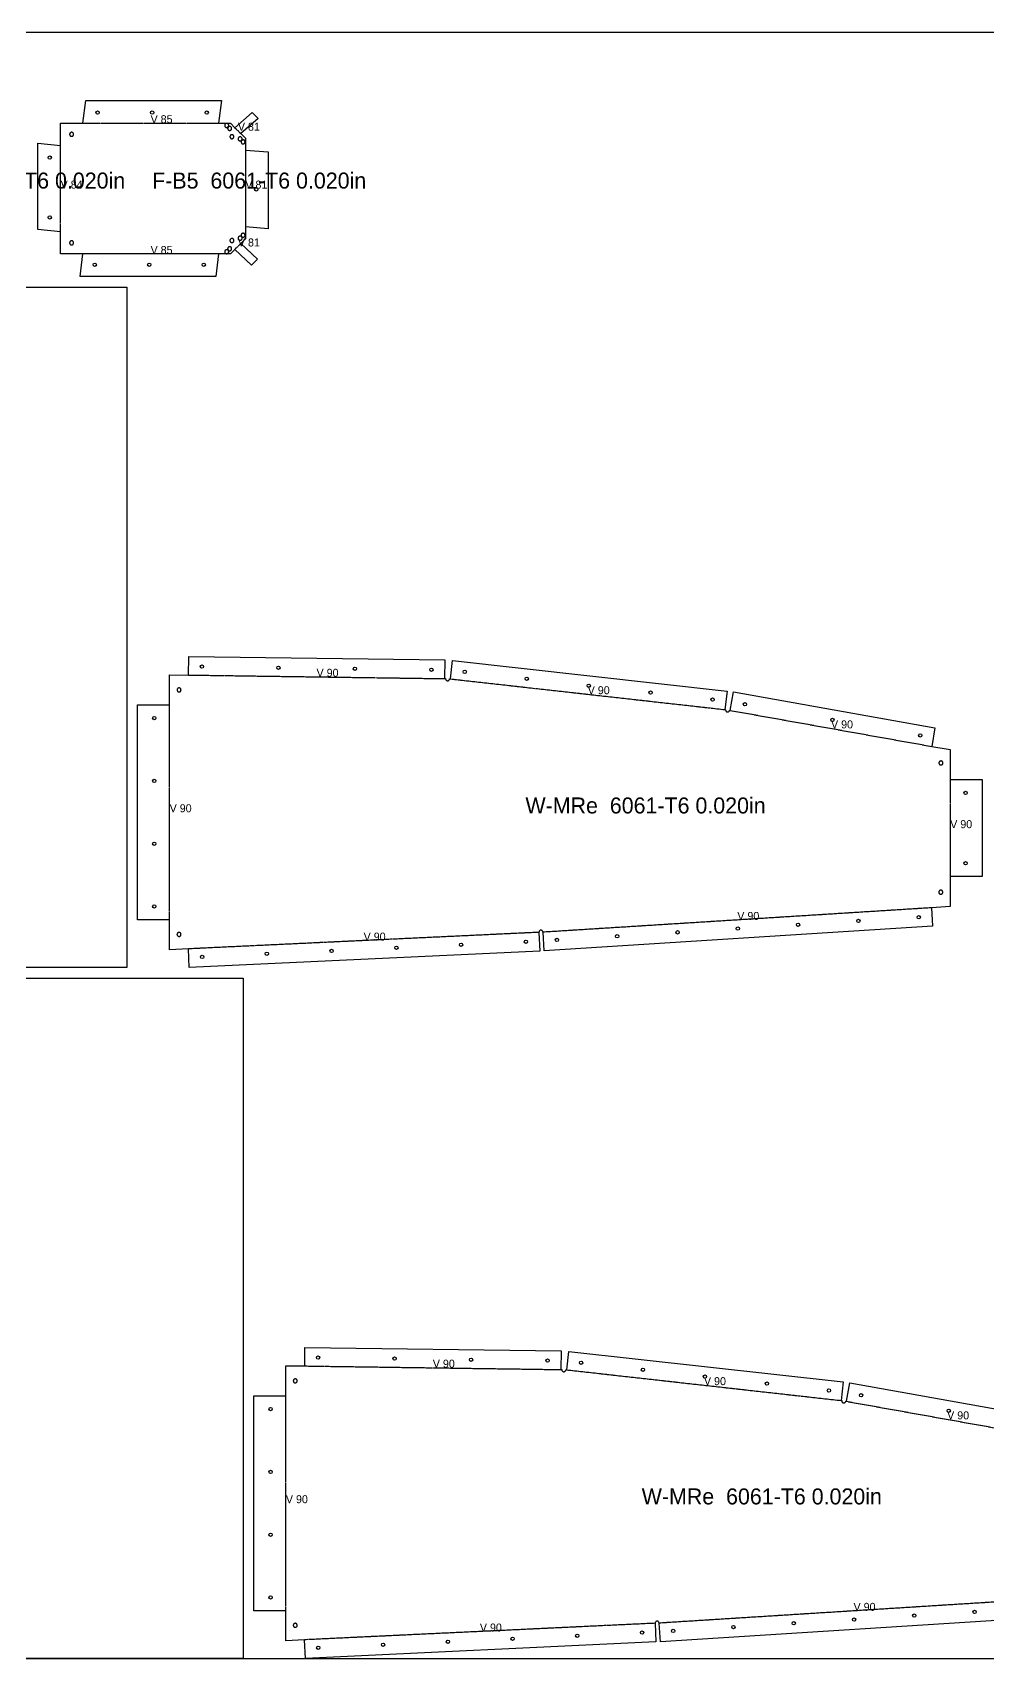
# Model space of a CAD drawing. Header units: millimetres. Extents: x 0 to 2534, y 0 to 1219.
# Drawn here: x 1227 to 1943, y 0 to 1219 of the extents above; entities that cross this region are included whole.
import ezdxf

# ---------------------------------------------------------------- set-up
doc = ezdxf.new("R2010")
doc.units = ezdxf.units.MM
doc.linetypes.add('DASHED', pattern=[1.524, 1.27, -0.254])
for name, color, linetype in [('CUT', 7, 'CONTINUOUS'), ('ETCH', 8, 'CONTINUOUS'), ('HOLE', 6, 'CONTINUOUS'), ('VALLEY', 1, 'DASHED')]:
    doc.layers.add(name, color=color, linetype=linetype)

msp = doc.modelspace()

# ---------------------------------------------------------------- linework, layer by layer
at = {"layer": 'CUT'}
for points in [[(1383.3, 1143.2), (1386.7, 1139.8), (1386.7, 1130.8), (1403.8, 1129.6), (1403.8, 1071.9), (1386.7, 1073.2), (1386.7, 1064.2), (1383.3, 1060.8), (1395.8, 1049), (1391.3, 1044.5), (1378.8, 1056.4), (1375.5, 1053), (1366.5, 1053), (1364.5, 1036), (1262.7, 1036), (1264.7, 1053), (1248.1, 1053), (1248.1, 1069.6), (1231, 1071.3), (1231, 1136.1), (1248.1, 1134.4), (1248.1, 1151), (1264.7, 1151), (1267, 1168), (1368.9, 1168), (1366.5, 1151), (1375.5, 1151), (1378.8, 1147.6), (1391.7, 1159.1), (1396.2, 1154.6), (1383.3, 1143.2)], [(1373, 1147.8), (1373.1, 1147.9), (1373.3, 1147.9), (1373.4, 1148), (1373.5, 1148.1), (1373.6, 1148.2), (1373.8, 1148.3), (1373.9, 1148.4), (1373.9, 1148.5), (1374, 1148.6), (1374.1, 1148.7), (1374.1, 1148.9), (1374.2, 1149), (1374.2, 1149.2), (1374.2, 1149.3), (1374.2, 1149.5), (1374.2, 1149.6), (1374.1, 1149.8), (1374.1, 1149.9), (1374, 1150), (1373.9, 1150.2), (1373.9, 1150.3), (1373.8, 1150.4), (1373.6, 1150.5), (1373.5, 1150.6), (1373.4, 1150.6), (1373.3, 1150.7), (1373.1, 1150.8), (1373, 1150.8), (1372.8, 1150.8), (1372.7, 1150.8), (1372.5, 1150.8), (1372.4, 1150.8), (1372.3, 1150.8), (1372.1, 1150.7), (1372, 1150.6), (1371.9, 1150.6), (1371.7, 1150.5), (1371.6, 1150.4), (1371.5, 1150.3), (1371.4, 1150.2), (1371.4, 1150), (1371.3, 1149.9), (1371.3, 1149.8), (1371.2, 1149.6), (1371.2, 1149.5), (1371.2, 1149.3), (1371.2, 1149.2), (1371.2, 1149), (1371.3, 1148.9), (1371.3, 1148.7), (1371.4, 1148.6), (1371.4, 1148.5), (1371.5, 1148.4), (1371.6, 1148.3), (1371.7, 1148.2), (1371.9, 1148.1), (1372, 1148), (1372.1, 1147.9), (1372.3, 1147.9), (1372.4, 1147.8), (1372.5, 1147.8), (1372.7, 1147.8), (1372.8, 1147.8), (1373, 1147.8)], [(1375.1, 1145.6), (1375.2, 1145.6), (1375.4, 1145.6), (1375.5, 1145.7), (1375.6, 1145.8), (1375.8, 1145.8), (1375.9, 1145.9), (1376, 1146), (1376.1, 1146.1), (1376.2, 1146.2), (1376.3, 1146.4), (1376.3, 1146.5), (1376.4, 1146.6), (1376.4, 1146.8), (1376.4, 1146.9), (1376.4, 1147.1), (1376.4, 1147.2), (1376.4, 1147.4), (1376.4, 1147.5), (1376.3, 1147.7), (1376.3, 1147.8), (1376.2, 1147.9), (1376.1, 1148), (1376, 1148.1), (1375.9, 1148.2), (1375.8, 1148.3), (1375.6, 1148.4), (1375.5, 1148.5), (1375.4, 1148.5), (1375.2, 1148.5), (1375.1, 1148.6), (1374.9, 1148.6), (1374.8, 1148.6), (1374.6, 1148.5), (1374.5, 1148.5), (1374.4, 1148.5), (1374.2, 1148.4), (1374.1, 1148.3), (1374, 1148.2), (1373.9, 1148.1), (1373.8, 1148), (1373.7, 1147.9), (1373.6, 1147.8), (1373.5, 1147.7), (1373.5, 1147.5), (1373.5, 1147.4), (1373.4, 1147.2), (1373.4, 1147.1), (1373.4, 1146.9), (1373.5, 1146.8), (1373.5, 1146.6), (1373.5, 1146.5), (1373.6, 1146.4), (1373.7, 1146.2), (1373.8, 1146.1), (1373.9, 1146), (1374, 1145.9), (1374.1, 1145.8), (1374.2, 1145.8), (1374.4, 1145.7), (1374.5, 1145.6), (1374.6, 1145.6), (1374.8, 1145.6), (1374.9, 1145.6), (1375.1, 1145.6)], [(1257.7, 1142), (1257.8, 1142.1), (1257.8, 1142.3), (1257.9, 1142.4), (1257.9, 1142.5), (1257.9, 1142.7), (1257.9, 1142.8), (1257.9, 1143), (1257.8, 1143.1), (1257.8, 1143.3), (1257.7, 1143.4), (1257.6, 1143.5), (1257.6, 1143.6), (1257.5, 1143.8), (1257.3, 1143.9), (1257.2, 1143.9), (1257.1, 1144), (1257, 1144.1), (1256.8, 1144.1), (1256.7, 1144.2), (1256.5, 1144.2), (1256.4, 1144.2), (1256.2, 1144.2), (1256.1, 1144.2), (1256, 1144.1), (1255.8, 1144.1), (1255.7, 1144), (1255.6, 1143.9), (1255.4, 1143.9), (1255.3, 1143.8), (1255.2, 1143.6), (1255.1, 1143.5), (1255.1, 1143.4), (1255, 1143.3), (1255, 1143.1), (1254.9, 1143), (1254.9, 1142.8), (1254.9, 1142.7), (1254.9, 1142.5), (1254.9, 1142.4), (1255, 1142.3), (1255, 1142.1), (1255.1, 1142), (1255.1, 1141.9), (1255.2, 1141.7), (1255.3, 1141.6), (1255.4, 1141.5), (1255.6, 1141.4), (1255.7, 1141.4), (1255.8, 1141.3), (1256, 1141.3), (1256.1, 1141.2), (1256.2, 1141.2), (1256.4, 1141.2), (1256.5, 1141.2), (1256.7, 1141.2), (1256.8, 1141.3), (1257, 1141.3), (1257.1, 1141.4), (1257.2, 1141.4), (1257.3, 1141.5), (1257.5, 1141.6), (1257.6, 1141.7), (1257.6, 1141.9), (1257.7, 1142)], [(1377, 1139.5), (1377.2, 1139.5), (1377.3, 1139.6), (1377.4, 1139.7), (1377.6, 1139.8), (1377.7, 1139.9), (1377.8, 1140), (1377.9, 1140.1), (1377.9, 1140.2), (1378, 1140.3), (1378, 1140.5), (1378.1, 1140.6), (1378.1, 1140.8), (1378.1, 1140.9), (1378.1, 1141.1), (1378.1, 1141.2), (1378, 1141.4), (1378, 1141.5), (1377.9, 1141.6), (1377.9, 1141.8), (1377.8, 1141.9), (1377.7, 1142), (1377.6, 1142.1), (1377.4, 1142.2), (1377.3, 1142.2), (1377.2, 1142.3), (1377, 1142.4), (1376.9, 1142.4), (1376.8, 1142.4), (1376.6, 1142.4), (1376.5, 1142.4), (1376.3, 1142.4), (1376.2, 1142.4), (1376, 1142.3), (1375.9, 1142.2), (1375.8, 1142.2), (1375.7, 1142.1), (1375.6, 1142), (1375.5, 1141.9), (1375.4, 1141.8), (1375.3, 1141.6), (1375.2, 1141.5), (1375.2, 1141.4), (1375.1, 1141.2), (1375.1, 1141.1), (1375.1, 1140.9), (1375.1, 1140.8), (1375.1, 1140.6), (1375.2, 1140.5), (1375.2, 1140.3), (1375.3, 1140.2), (1375.4, 1140.1), (1375.5, 1140), (1375.6, 1139.9), (1375.7, 1139.8), (1375.8, 1139.7), (1375.9, 1139.6), (1376, 1139.5), (1376.2, 1139.5), (1376.3, 1139.4), (1376.5, 1139.4), (1376.6, 1139.4), (1376.8, 1139.4), (1376.9, 1139.4), (1377, 1139.5)], [(1383.5, 1137.9), (1383.6, 1138), (1383.7, 1138.1), (1383.8, 1138.2), (1383.9, 1138.3), (1384, 1138.4), (1384.1, 1138.5), (1384.2, 1138.7), (1384.2, 1138.8), (1384.2, 1138.9), (1384.3, 1139.1), (1384.3, 1139.2), (1384.3, 1139.4), (1384.2, 1139.5), (1384.2, 1139.7), (1384.2, 1139.8), (1384.1, 1139.9), (1384, 1140.1), (1383.9, 1140.2), (1383.8, 1140.3), (1383.7, 1140.4), (1383.6, 1140.5), (1383.5, 1140.6), (1383.3, 1140.6), (1383.2, 1140.7), (1383.1, 1140.7), (1382.9, 1140.7), (1382.8, 1140.7), (1382.6, 1140.7), (1382.5, 1140.7), (1382.3, 1140.7), (1382.2, 1140.6), (1382.1, 1140.6), (1381.9, 1140.5), (1381.8, 1140.4), (1381.7, 1140.3), (1381.6, 1140.2), (1381.5, 1140.1), (1381.4, 1139.9), (1381.4, 1139.8), (1381.3, 1139.7), (1381.3, 1139.5), (1381.3, 1139.4), (1381.3, 1139.2), (1381.3, 1139.1), (1381.3, 1138.9), (1381.3, 1138.8), (1381.4, 1138.7), (1381.4, 1138.5), (1381.5, 1138.4), (1381.6, 1138.3), (1381.7, 1138.2), (1381.8, 1138.1), (1381.9, 1138), (1382.1, 1137.9), (1382.2, 1137.9), (1382.3, 1137.8), (1382.5, 1137.8), (1382.6, 1137.7), (1382.8, 1137.7), (1382.9, 1137.7), (1383.1, 1137.8), (1383.2, 1137.8), (1383.3, 1137.9), (1383.5, 1137.9)], [(1385.6, 1135.6), (1385.7, 1135.7), (1385.8, 1135.8), (1386, 1135.8), (1386.1, 1135.9), (1386.2, 1136), (1386.3, 1136.2), (1386.3, 1136.3), (1386.4, 1136.4), (1386.4, 1136.6), (1386.5, 1136.7), (1386.5, 1136.9), (1386.5, 1137), (1386.5, 1137.1), (1386.5, 1137.3), (1386.4, 1137.4), (1386.4, 1137.6), (1386.3, 1137.7), (1386.3, 1137.8), (1386.2, 1138), (1386.1, 1138.1), (1386, 1138.2), (1385.8, 1138.2), (1385.7, 1138.3), (1385.6, 1138.4), (1385.4, 1138.4), (1385.3, 1138.5), (1385.2, 1138.5), (1385, 1138.5), (1384.9, 1138.5), (1384.7, 1138.5), (1384.6, 1138.4), (1384.4, 1138.4), (1384.3, 1138.3), (1384.2, 1138.2), (1384.1, 1138.2), (1383.9, 1138.1), (1383.8, 1138), (1383.8, 1137.8), (1383.7, 1137.7), (1383.6, 1137.6), (1383.6, 1137.4), (1383.5, 1137.3), (1383.5, 1137.1), (1383.5, 1137), (1383.5, 1136.9), (1383.5, 1136.7), (1383.6, 1136.6), (1383.6, 1136.4), (1383.7, 1136.3), (1383.8, 1136.2), (1383.8, 1136), (1383.9, 1135.9), (1384.1, 1135.8), (1384.2, 1135.8), (1384.3, 1135.7), (1384.4, 1135.6), (1384.6, 1135.6), (1384.7, 1135.5), (1384.9, 1135.5), (1385, 1135.5), (1385.2, 1135.5), (1385.3, 1135.5), (1385.4, 1135.6), (1385.6, 1135.6)], [(1257.8, 1060.7), (1257.8, 1060.9), (1257.9, 1061), (1257.9, 1061.2), (1257.9, 1061.3), (1257.9, 1061.4), (1257.9, 1061.6), (1257.8, 1061.7), (1257.8, 1061.9), (1257.7, 1062), (1257.6, 1062.1), (1257.6, 1062.3), (1257.5, 1062.4), (1257.3, 1062.5), (1257.2, 1062.5), (1257.1, 1062.6), (1257, 1062.7), (1256.8, 1062.7), (1256.7, 1062.8), (1256.5, 1062.8), (1256.4, 1062.8), (1256.2, 1062.8), (1256.1, 1062.8), (1256, 1062.7), (1255.8, 1062.7), (1255.7, 1062.6), (1255.6, 1062.5), (1255.4, 1062.5), (1255.3, 1062.4), (1255.2, 1062.3), (1255.1, 1062.1), (1255.1, 1062), (1255, 1061.9), (1255, 1061.7), (1254.9, 1061.6), (1254.9, 1061.4), (1254.9, 1061.3), (1254.9, 1061.2), (1254.9, 1061), (1255, 1060.9), (1255, 1060.7), (1255.1, 1060.6), (1255.1, 1060.5), (1255.2, 1060.3), (1255.3, 1060.2), (1255.4, 1060.1), (1255.6, 1060.1), (1255.7, 1060), (1255.8, 1059.9), (1256, 1059.9), (1256.1, 1059.8), (1256.2, 1059.8), (1256.4, 1059.8), (1256.5, 1059.8), (1256.7, 1059.8), (1256.8, 1059.9), (1257, 1059.9), (1257.1, 1060), (1257.2, 1060.1), (1257.3, 1060.1), (1257.5, 1060.2), (1257.6, 1060.3), (1257.6, 1060.5), (1257.7, 1060.6), (1257.8, 1060.7)], [(1377.7, 1062), (1377.8, 1062.1), (1377.9, 1062.2), (1377.9, 1062.4), (1378, 1062.5), (1378, 1062.6), (1378.1, 1062.8), (1378.1, 1062.9), (1378.1, 1063.1), (1378.1, 1063.2), (1378.1, 1063.4), (1378, 1063.5), (1378, 1063.6), (1377.9, 1063.8), (1377.9, 1063.9), (1377.8, 1064), (1377.7, 1064.1), (1377.6, 1064.2), (1377.4, 1064.3), (1377.3, 1064.4), (1377.2, 1064.5), (1377, 1064.5), (1376.9, 1064.5), (1376.8, 1064.6), (1376.6, 1064.6), (1376.5, 1064.6), (1376.3, 1064.5), (1376.2, 1064.5), (1376, 1064.5), (1375.9, 1064.4), (1375.8, 1064.3), (1375.7, 1064.2), (1375.6, 1064.1), (1375.5, 1064), (1375.4, 1063.9), (1375.3, 1063.8), (1375.2, 1063.6), (1375.2, 1063.5), (1375.1, 1063.4), (1375.1, 1063.2), (1375.1, 1063.1), (1375.1, 1062.9), (1375.1, 1062.8), (1375.2, 1062.6), (1375.2, 1062.5), (1375.3, 1062.4), (1375.4, 1062.2), (1375.5, 1062.1), (1375.6, 1062), (1375.7, 1061.9), (1375.8, 1061.8), (1375.9, 1061.8), (1376, 1061.7), (1376.2, 1061.6), (1376.3, 1061.6), (1376.5, 1061.6), (1376.6, 1061.6), (1376.8, 1061.6), (1376.9, 1061.6), (1377, 1061.6), (1377.2, 1061.7), (1377.3, 1061.8), (1377.4, 1061.8), (1377.6, 1061.9), (1377.7, 1062)], [(1383.6, 1063.5), (1383.7, 1063.6), (1383.8, 1063.7), (1383.9, 1063.8), (1384, 1063.9), (1384.1, 1064), (1384.2, 1064.2), (1384.2, 1064.3), (1384.2, 1064.5), (1384.3, 1064.6), (1384.3, 1064.8), (1384.3, 1064.9), (1384.2, 1065), (1384.2, 1065.2), (1384.2, 1065.3), (1384.1, 1065.5), (1384, 1065.6), (1383.9, 1065.7), (1383.8, 1065.8), (1383.7, 1065.9), (1383.6, 1066), (1383.5, 1066.1), (1383.3, 1066.1), (1383.2, 1066.2), (1383.1, 1066.2), (1382.9, 1066.2), (1382.8, 1066.3), (1382.6, 1066.2), (1382.5, 1066.2), (1382.3, 1066.2), (1382.2, 1066.1), (1382.1, 1066.1), (1381.9, 1066), (1381.8, 1065.9), (1381.7, 1065.8), (1381.6, 1065.7), (1381.5, 1065.6), (1381.4, 1065.5), (1381.4, 1065.3), (1381.3, 1065.2), (1381.3, 1065), (1381.3, 1064.9), (1381.3, 1064.8), (1381.3, 1064.6), (1381.3, 1064.5), (1381.3, 1064.3), (1381.4, 1064.2), (1381.4, 1064), (1381.5, 1063.9), (1381.6, 1063.8), (1381.7, 1063.7), (1381.8, 1063.6), (1381.9, 1063.5), (1382.1, 1063.4), (1382.2, 1063.4), (1382.3, 1063.3), (1382.5, 1063.3), (1382.6, 1063.3), (1382.8, 1063.3), (1382.9, 1063.3), (1383.1, 1063.3), (1383.2, 1063.3), (1383.3, 1063.4), (1383.5, 1063.4), (1383.6, 1063.5)], [(1386, 1065.8), (1386.1, 1065.9), (1386.2, 1066), (1386.3, 1066.2), (1386.3, 1066.3), (1386.4, 1066.4), (1386.4, 1066.6), (1386.5, 1066.7), (1386.5, 1066.8), (1386.5, 1067), (1386.5, 1067.1), (1386.5, 1067.3), (1386.4, 1067.4), (1386.4, 1067.6), (1386.3, 1067.7), (1386.3, 1067.8), (1386.2, 1067.9), (1386.1, 1068.1), (1386, 1068.2), (1385.8, 1068.2), (1385.7, 1068.3), (1385.6, 1068.4), (1385.4, 1068.4), (1385.3, 1068.5), (1385.2, 1068.5), (1385, 1068.5), (1384.9, 1068.5), (1384.7, 1068.5), (1384.6, 1068.4), (1384.4, 1068.4), (1384.3, 1068.3), (1384.2, 1068.2), (1384.1, 1068.2), (1383.9, 1068.1), (1383.8, 1067.9), (1383.8, 1067.8), (1383.7, 1067.7), (1383.6, 1067.6), (1383.6, 1067.4), (1383.5, 1067.3), (1383.5, 1067.1), (1383.5, 1067), (1383.5, 1066.8), (1383.5, 1066.7), (1383.6, 1066.6), (1383.6, 1066.4), (1383.7, 1066.3), (1383.8, 1066.2), (1383.8, 1066), (1383.9, 1065.9), (1384.1, 1065.8), (1384.2, 1065.7), (1384.3, 1065.7), (1384.4, 1065.6), (1384.6, 1065.6), (1384.7, 1065.5), (1384.9, 1065.5), (1385, 1065.5), (1385.2, 1065.5), (1385.3, 1065.5), (1385.4, 1065.6), (1385.6, 1065.6), (1385.7, 1065.7), (1385.8, 1065.7), (1386, 1065.8)], [(1373.9, 1053.7), (1373.9, 1053.8), (1374, 1054), (1374.1, 1054.1), (1374.1, 1054.2), (1374.2, 1054.4), (1374.2, 1054.5), (1374.2, 1054.7), (1374.2, 1054.8), (1374.2, 1055), (1374.1, 1055.1), (1374.1, 1055.3), (1374, 1055.4), (1373.9, 1055.5), (1373.9, 1055.6), (1373.8, 1055.7), (1373.6, 1055.8), (1373.5, 1055.9), (1373.4, 1056), (1373.3, 1056.1), (1373.1, 1056.1), (1373, 1056.1), (1372.8, 1056.2), (1372.7, 1056.2), (1372.5, 1056.2), (1372.4, 1056.1), (1372.3, 1056.1), (1372.1, 1056.1), (1372, 1056), (1371.9, 1055.9), (1371.7, 1055.8), (1371.6, 1055.7), (1371.5, 1055.6), (1371.4, 1055.5), (1371.4, 1055.4), (1371.3, 1055.3), (1371.3, 1055.1), (1371.2, 1055), (1371.2, 1054.8), (1371.2, 1054.7), (1371.2, 1054.5), (1371.2, 1054.4), (1371.3, 1054.2), (1371.3, 1054.1), (1371.4, 1054), (1371.4, 1053.8), (1371.5, 1053.7), (1371.6, 1053.6), (1371.7, 1053.5), (1371.9, 1053.4), (1372, 1053.4), (1372.1, 1053.3), (1372.3, 1053.2), (1372.4, 1053.2), (1372.5, 1053.2), (1372.7, 1053.2), (1372.8, 1053.2), (1373, 1053.2), (1373.1, 1053.2), (1373.3, 1053.3), (1373.4, 1053.4), (1373.5, 1053.4), (1373.6, 1053.5), (1373.8, 1053.6), (1373.9, 1053.7)], [(1376.2, 1056.1), (1376.3, 1056.2), (1376.3, 1056.3), (1376.4, 1056.5), (1376.4, 1056.6), (1376.4, 1056.8), (1376.4, 1056.9), (1376.4, 1057.1), (1376.4, 1057.2), (1376.4, 1057.4), (1376.3, 1057.5), (1376.3, 1057.6), (1376.2, 1057.8), (1376.1, 1057.9), (1376, 1058), (1375.9, 1058.1), (1375.8, 1058.2), (1375.6, 1058.2), (1375.5, 1058.3), (1375.4, 1058.4), (1375.2, 1058.4), (1375.1, 1058.4), (1374.9, 1058.4), (1374.8, 1058.4), (1374.6, 1058.4), (1374.5, 1058.4), (1374.4, 1058.3), (1374.2, 1058.2), (1374.1, 1058.2), (1374, 1058.1), (1373.9, 1058), (1373.8, 1057.9), (1373.7, 1057.8), (1373.6, 1057.6), (1373.5, 1057.5), (1373.5, 1057.4), (1373.5, 1057.2), (1373.4, 1057.1), (1373.4, 1056.9), (1373.4, 1056.8), (1373.5, 1056.6), (1373.5, 1056.5), (1373.5, 1056.3), (1373.6, 1056.2), (1373.7, 1056.1), (1373.8, 1056), (1373.9, 1055.9), (1374, 1055.8), (1374.1, 1055.7), (1374.2, 1055.6), (1374.4, 1055.5), (1374.5, 1055.5), (1374.6, 1055.4), (1374.8, 1055.4), (1374.9, 1055.4), (1375.1, 1055.4), (1375.2, 1055.4), (1375.4, 1055.5), (1375.5, 1055.5), (1375.6, 1055.6), (1375.8, 1055.7), (1375.9, 1055.8), (1376, 1055.9), (1376.1, 1056), (1376.2, 1056.1)], [(0, 1028), (1297.9, 1028), (1297.9, 518), (0, 518), (0, 1028)], [(1329.9, 737.5), (1344, 737.3), (1344.2, 751.2), (1536.4, 748.6), (1536.2, 734.6), (1536.9, 734.6), (1536.9, 734.6), (1536.9, 734.4), (1536.9, 734.3), (1536.9, 734.1), (1537, 734), (1537, 733.9), (1537.1, 733.7), (1537.2, 733.6), (1537.3, 733.5), (1537.4, 733.4), (1537.5, 733.3), (1537.6, 733.2), (1537.8, 733.1), (1537.9, 733.1), (1538, 733.1), (1538.2, 733), (1538.3, 733), (1538.5, 733), (1538.6, 733), (1538.8, 733), (1538.9, 733.1), (1539, 733.1), (1539.2, 733.2), (1539.3, 733.3), (1539.4, 733.4), (1539.5, 733.5), (1539.6, 733.6), (1539.7, 733.7), (1539.8, 733.9), (1539.8, 734), (1539.9, 734.1), (1539.9, 734.3), (1539.9, 734.4), (1539.9, 734.4), (1540.6, 734.4), (1542.2, 748.2), (1748, 725.3), (1746.4, 711.4), (1746.9, 711.3), (1746.9, 711.3), (1746.9, 711.2), (1746.9, 711), (1746.9, 710.9), (1746.9, 710.7), (1747, 710.6), (1747, 710.4), (1747.1, 710.3), (1747.2, 710.2), (1747.3, 710.1), (1747.4, 710), (1747.5, 709.9), (1747.6, 709.8), (1747.8, 709.7), (1747.9, 709.7), (1748, 709.6), (1748.2, 709.6), (1748.3, 709.6), (1748.5, 709.6), (1748.6, 709.6), (1748.8, 709.6), (1748.9, 709.7), (1749, 709.7), (1749.2, 709.8), (1749.3, 709.9), (1749.4, 710), (1749.5, 710.1), (1749.6, 710.2), (1749.7, 710.3), (1749.8, 710.4), (1749.8, 710.6), (1749.9, 710.7), (1749.9, 710.9), (1749.9, 710.9), (1750.4, 710.8), (1752.8, 724.6), (1904, 697.6), (1901.6, 683.8), (1915.4, 681.4), (1915.4, 658.9), (1939.4, 658.9), (1939.4, 586.2), (1915.4, 586.2), (1915.4, 563.7), (1901.4, 562.8), (1902.2, 548.9), (1610.9, 530.6), (1610, 544.5), (1609.9, 544.5), (1609.9, 544.7), (1609.9, 544.8), (1609.8, 545), (1609.8, 545.1), (1609.7, 545.2), (1609.6, 545.3), (1609.5, 545.5), (1609.4, 545.6), (1609.3, 545.7), (1609.2, 545.7), (1609.1, 545.8), (1608.9, 545.9), (1608.8, 545.9), (1608.6, 545.9), (1608.5, 545.9), (1608.3, 545.9), (1608.2, 545.9), (1608.1, 545.9), (1607.9, 545.9), (1607.8, 545.8), (1607.6, 545.7), (1607.5, 545.7), (1607.4, 545.6), (1607.3, 545.5), (1607.2, 545.3), (1607.1, 545.2), (1607.1, 545.1), (1607, 545), (1607, 544.8), (1606.9, 544.7), (1606.9, 544.5), (1606.9, 544.4), (1606.9, 544.4), (1606.8, 544.4), (1607.5, 530.4), (1344.6, 518), (1344, 532), (1329.9, 531.3), (1329.9, 553.8), (1305.9, 553.8), (1305.9, 715), (1329.9, 715), (1329.9, 737.5)], [(1338.4, 726.3), (1338.4, 726.5), (1338.4, 726.6), (1338.3, 726.8), (1338.2, 726.9), (1338.2, 727), (1338.1, 727.1), (1338, 727.2), (1337.9, 727.3), (1337.7, 727.4), (1337.6, 727.5), (1337.5, 727.5), (1337.3, 727.6), (1337.2, 727.6), (1337, 727.6), (1336.9, 727.6), (1336.7, 727.6), (1336.6, 727.6), (1336.5, 727.5), (1336.3, 727.5), (1336.2, 727.4), (1336.1, 727.3), (1335.9, 727.2), (1335.8, 727.1), (1335.8, 727), (1335.7, 726.9), (1335.6, 726.8), (1335.5, 726.6), (1335.5, 726.5), (1335.5, 726.3), (1335.5, 726.2), (1335.5, 726.1), (1335.5, 725.9), (1335.5, 725.8), (1335.5, 725.6), (1335.6, 725.5), (1335.7, 725.4), (1335.7, 725.2), (1335.8, 725.1), (1335.9, 725), (1336.1, 724.9), (1336.2, 724.8), (1336.3, 724.8), (1336.4, 724.7), (1336.6, 724.7), (1336.7, 724.6), (1336.9, 724.6), (1337, 724.6), (1337.2, 724.6), (1337.3, 724.7), (1337.5, 724.7), (1337.6, 724.8), (1337.7, 724.8), (1337.8, 724.9), (1338, 725), (1338.1, 725.1), (1338.2, 725.2), (1338.2, 725.3), (1338.3, 725.5), (1338.4, 725.6), (1338.4, 725.8), (1338.4, 725.9), (1338.5, 726), (1338.5, 726.2), (1338.4, 726.3)], [(1909.8, 672), (1909.8, 672.1), (1909.7, 672.3), (1909.6, 672.4), (1909.5, 672.5), (1909.4, 672.6), (1909.3, 672.7), (1909.1, 672.7), (1909, 672.8), (1908.9, 672.8), (1908.7, 672.9), (1908.6, 672.9), (1908.4, 672.9), (1908.3, 672.9), (1908.1, 672.8), (1908, 672.8), (1907.9, 672.7), (1907.7, 672.7), (1907.6, 672.6), (1907.5, 672.5), (1907.4, 672.4), (1907.3, 672.3), (1907.2, 672.2), (1907.1, 672), (1907.1, 671.9), (1907, 671.7), (1907, 671.6), (1907, 671.5), (1907, 671.3), (1907, 671.2), (1907, 671), (1907.1, 670.9), (1907.1, 670.7), (1907.2, 670.6), (1907.3, 670.5), (1907.4, 670.4), (1907.5, 670.3), (1907.6, 670.2), (1907.7, 670.1), (1907.8, 670), (1908, 670), (1908.1, 669.9), (1908.3, 669.9), (1908.4, 669.9), (1908.6, 669.9), (1908.7, 669.9), (1908.9, 669.9), (1909, 670), (1909.1, 670), (1909.3, 670.1), (1909.4, 670.2), (1909.5, 670.3), (1909.6, 670.4), (1909.7, 670.5), (1909.8, 670.6), (1909.8, 670.7), (1909.9, 670.9), (1909.9, 671), (1910, 671.2), (1910, 671.3), (1910, 671.5), (1910, 671.6), (1909.9, 671.7), (1909.9, 671.9), (1909.8, 672)], [(1909.7, 575.3), (1909.6, 575.4), (1909.5, 575.5), (1909.4, 575.6), (1909.3, 575.7), (1909.2, 575.8), (1909, 575.8), (1908.9, 575.9), (1908.8, 575.9), (1908.6, 576), (1908.5, 576), (1908.3, 576), (1908.2, 576), (1908, 575.9), (1907.9, 575.9), (1907.7, 575.8), (1907.6, 575.8), (1907.5, 575.7), (1907.4, 575.6), (1907.3, 575.5), (1907.2, 575.4), (1907.1, 575.3), (1907, 575.1), (1907, 575), (1906.9, 574.9), (1906.9, 574.7), (1906.9, 574.6), (1906.9, 574.4), (1906.9, 574.3), (1906.9, 574.1), (1907, 574), (1907, 573.8), (1907.1, 573.7), (1907.2, 573.6), (1907.3, 573.5), (1907.4, 573.4), (1907.5, 573.3), (1907.6, 573.2), (1907.7, 573.1), (1907.9, 573.1), (1908, 573), (1908.2, 573), (1908.3, 573), (1908.5, 573), (1908.6, 573), (1908.7, 573), (1908.9, 573.1), (1909, 573.1), (1909.2, 573.2), (1909.3, 573.3), (1909.4, 573.4), (1909.5, 573.5), (1909.6, 573.6), (1909.7, 573.7), (1909.7, 573.8), (1909.8, 574), (1909.8, 574.1), (1909.9, 574.3), (1909.9, 574.4), (1909.9, 574.6), (1909.9, 574.7), (1909.8, 574.8), (1909.8, 575), (1909.7, 575.1), (1909.7, 575.3)], [(1338.2, 543.8), (1338.1, 543.9), (1338, 544), (1337.8, 544.1), (1337.7, 544.1), (1337.6, 544.2), (1337.5, 544.3), (1337.3, 544.3), (1337.2, 544.3), (1337, 544.4), (1336.9, 544.4), (1336.7, 544.3), (1336.6, 544.3), (1336.4, 544.3), (1336.3, 544.2), (1336.2, 544.2), (1336.1, 544.1), (1335.9, 544), (1335.8, 543.9), (1335.7, 543.8), (1335.7, 543.6), (1335.6, 543.5), (1335.5, 543.4), (1335.5, 543.2), (1335.5, 543.1), (1335.4, 542.9), (1335.4, 542.8), (1335.5, 542.6), (1335.5, 542.5), (1335.5, 542.4), (1335.6, 542.2), (1335.7, 542.1), (1335.7, 542), (1335.8, 541.9), (1335.9, 541.8), (1336.1, 541.7), (1336.2, 541.6), (1336.3, 541.5), (1336.4, 541.5), (1336.6, 541.4), (1336.7, 541.4), (1336.9, 541.4), (1337, 541.4), (1337.2, 541.4), (1337.3, 541.4), (1337.5, 541.4), (1337.6, 541.5), (1337.7, 541.6), (1337.8, 541.7), (1338, 541.7), (1338.1, 541.9), (1338.2, 542), (1338.2, 542.1), (1338.3, 542.2), (1338.4, 542.4), (1338.4, 542.5), (1338.4, 542.6), (1338.4, 542.8), (1338.4, 542.9), (1338.4, 543.1), (1338.4, 543.2), (1338.4, 543.4), (1338.3, 543.5), (1338.2, 543.6), (1338.2, 543.8)], [(1385.1, 510), (1385.1, 0), (0, 0), (0, 510), (1385.1, 510)], [(1425.6, 208.3), (1425.6, 208.5), (1425.5, 208.6), (1425.5, 208.8), (1425.4, 208.9), (1425.3, 209), (1425.2, 209.1), (1425.1, 209.2), (1425, 209.3), (1424.9, 209.4), (1424.8, 209.5), (1424.6, 209.5), (1424.5, 209.6), (1424.3, 209.6), (1424.2, 209.6), (1424.1, 209.6), (1423.9, 209.6), (1423.8, 209.6), (1423.6, 209.5), (1423.5, 209.5), (1423.4, 209.4), (1423.2, 209.3), (1423.1, 209.2), (1423, 209.1), (1422.9, 209), (1422.8, 208.9), (1422.8, 208.8), (1422.7, 208.6), (1422.7, 208.5), (1422.6, 208.3), (1422.6, 208.2), (1422.6, 208.1), (1422.6, 207.9), (1422.7, 207.8), (1422.7, 207.6), (1422.8, 207.5), (1422.8, 207.4), (1422.9, 207.2), (1423, 207.1), (1423.1, 207), (1423.2, 206.9), (1423.3, 206.8), (1423.5, 206.8), (1423.6, 206.7), (1423.8, 206.7), (1423.9, 206.6), (1424, 206.6), (1424.2, 206.6), (1424.3, 206.6), (1424.5, 206.7), (1424.6, 206.7), (1424.8, 206.8), (1424.9, 206.8), (1425, 206.9), (1425.1, 207), (1425.2, 207.1), (1425.3, 207.2), (1425.4, 207.3), (1425.5, 207.5), (1425.5, 207.6), (1425.6, 207.8), (1425.6, 207.9), (1425.6, 208), (1425.6, 208.2), (1425.6, 208.3)], [(1425.3, 25.8), (1425.2, 25.9), (1425.1, 26), (1425, 26.1), (1424.9, 26.1), (1424.8, 26.2), (1424.6, 26.3), (1424.5, 26.3), (1424.3, 26.3), (1424.2, 26.4), (1424, 26.4), (1423.9, 26.3), (1423.8, 26.3), (1423.6, 26.3), (1423.5, 26.2), (1423.3, 26.2), (1423.2, 26.1), (1423.1, 26), (1423, 25.9), (1422.9, 25.8), (1422.8, 25.6), (1422.8, 25.5), (1422.7, 25.4), (1422.7, 25.2), (1422.6, 25.1), (1422.6, 24.9), (1422.6, 24.8), (1422.6, 24.6), (1422.7, 24.5), (1422.7, 24.4), (1422.8, 24.2), (1422.8, 24.1), (1422.9, 24), (1423, 23.9), (1423.1, 23.8), (1423.2, 23.7), (1423.3, 23.6), (1423.5, 23.5), (1423.6, 23.5), (1423.7, 23.4), (1423.9, 23.4), (1424, 23.4), (1424.2, 23.4), (1424.3, 23.4), (1424.5, 23.4), (1424.6, 23.4), (1424.8, 23.5), (1424.9, 23.6), (1425, 23.7), (1425.1, 23.7), (1425.2, 23.9), (1425.3, 24), (1425.4, 24.1), (1425.5, 24.2), (1425.5, 24.4), (1425.6, 24.5), (1425.6, 24.6), (1425.6, 24.8), (1425.6, 24.9), (1425.6, 25.1), (1425.6, 25.2), (1425.5, 25.4), (1425.5, 25.5), (1425.4, 25.6), (1425.3, 25.8)]]:
    msp.add_lwpolyline(points, close=True, dxfattribs=at)
msp.add_lwpolyline([(1989.4, 30.9), (1698.1, 12.6), (1697.2, 26.5), (1697.1, 26.5), (1697.1, 26.7), (1697, 26.8), (1697, 27), (1696.9, 27.1), (1696.9, 27.2), (1696.8, 27.3), (1696.7, 27.5), (1696.6, 27.6), (1696.5, 27.7), (1696.4, 27.7), (1696.2, 27.8), (1696.1, 27.9), (1695.9, 27.9), (1695.8, 27.9), (1695.7, 27.9), (1695.5, 27.9), (1695.4, 27.9), (1695.2, 27.9), (1695.1, 27.9), (1694.9, 27.8), (1694.8, 27.7), (1694.7, 27.7), (1694.6, 27.6), (1694.5, 27.5), (1694.4, 27.3), (1694.3, 27.2), (1694.2, 27.1), (1694.2, 27), (1694.1, 26.8), (1694.1, 26.7), (1694.1, 26.5), (1694.1, 26.4), (1694.1, 26.4), (1694, 26.4), (1694.6, 12.4), (1431.8, 0), (1431.1, 14), (1417.1, 13.3), (1417.1, 35.8), (1393.1, 35.8), (1393.1, 197), (1417.1, 197), (1417.1, 219.5), (1417.1, 219.5), (1431.2, 219.3), (1431.4, 233.2), (1623.5, 230.6), (1623.3, 216.6), (1624.1, 216.6), (1624.1, 216.6), (1624.1, 216.4), (1624.1, 216.3), (1624.1, 216.1), (1624.2, 216), (1624.2, 215.9), (1624.3, 215.7), (1624.4, 215.6), (1624.5, 215.5), (1624.6, 215.4), (1624.7, 215.3), (1624.8, 215.2), (1624.9, 215.1), (1625.1, 215.1), (1625.2, 215.1), (1625.3, 215), (1625.5, 215), (1625.6, 215), (1625.8, 215), (1625.9, 215), (1626.1, 215.1), (1626.2, 215.1), (1626.3, 215.2), (1626.5, 215.3), (1626.6, 215.4), (1626.7, 215.5), (1626.8, 215.6), (1626.9, 215.7), (1626.9, 215.9), (1627, 216), (1627, 216.1), (1627.1, 216.3), (1627.1, 216.4), (1627.1, 216.4), (1627.8, 216.4), (1629.3, 230.2), (1835.2, 207.3), (1833.6, 193.4), (1834.1, 193.3), (1834.1, 193.3), (1834.1, 193.2), (1834.1, 193), (1834.1, 192.9), (1834.1, 192.7), (1834.2, 192.6), (1834.2, 192.4), (1834.3, 192.3), (1834.4, 192.2), (1834.5, 192.1), (1834.6, 192), (1834.7, 191.9), (1834.8, 191.8), (1834.9, 191.7), (1835.1, 191.7), (1835.2, 191.6), (1835.3, 191.6), (1835.5, 191.6), (1835.6, 191.6), (1835.8, 191.6), (1835.9, 191.6), (1836.1, 191.7), (1836.2, 191.7), (1836.3, 191.8), (1836.5, 191.9), (1836.6, 192), (1836.7, 192.1), (1836.8, 192.2), (1836.9, 192.3), (1836.9, 192.4), (1837, 192.6), (1837, 192.7), (1837.1, 192.9), (1837.1, 192.9), (1837.5, 192.8), (1840, 206.6), (1991.2, 179.6)], dxfattribs=at)
at = {"layer": 'ETCH'}
msp.add_lwpolyline([(0, 0), (2438, 0), (2438, 1219), (0, 1219)], close=True, dxfattribs=at)
at = {"layer": 'HOLE'}
for centre in [(1275.9, 1159), (1316.8, 1159), (1357.7, 1159), (1240, 1125.2), (1394.9, 1101.4), (1240, 1080.4), (1273.7, 1044.9), (1314.6, 1044.9), (1355.5, 1044.9), (1354.1, 743.6), (1411.5, 742.8), (1468.9, 742), (1526.3, 741.3), (1551.3, 739.7), (1597.8, 734.5), (1644.3, 729.3), (1690.7, 724.1), (1737.2, 718.9), (1761.4, 715.4), (1318.4, 705), (1827.1, 703.7), (1892.9, 692), (1318.4, 657.9), (1926.9, 648.9), (1318.4, 610.8), (1926.9, 596.2), (1318.4, 563.8), (1801.3, 550.1), (1846.6, 552.9), (1891.8, 555.7), (1548.5, 535.1), (1597.1, 537.4), (1620.4, 538.7), (1665.6, 541.5), (1710.9, 544.4), (1756.1, 547.2), (1354.3, 526), (1402.8, 528.3), (1451.4, 530.5), (1500, 532.8), (1441.3, 225.6), (1498.6, 224.8), (1556, 224), (1613.4, 223.3), (1638.5, 221.7), (1684.9, 216.5), (1731.4, 211.3), (1777.9, 206.1), (1824.4, 200.9), (1848.5, 197.4), (1405.6, 187), (1914.3, 185.7), (1405.6, 139.9), (1405.6, 92.8), (1405.6, 45.8), (1752.8, 23.5), (1798, 26.4), (1843.3, 29.2), (1888.5, 32.1), (1933.7, 34.9), (1538.6, 12.5), (1587.1, 14.8), (1635.7, 17.1), (1684.3, 19.4), (1707.6, 20.7), (1441.4, 8), (1490, 10.3)]:
    msp.add_circle(centre, 1.25, dxfattribs=at)
at = {"layer": 'VALLEY'}
for p, q in [((1264.7, 1151), (1366.5, 1151)), ((1378.8, 1147.6), (1383.3, 1143.2)), ((1248.1, 1069.6), (1248.1, 1134.4)), ((1386.7, 1130.8), (1386.7, 1073.2)), ((1383.3, 1060.8), (1378.8, 1056.4)), ((1366.5, 1053), (1264.7, 1053)), ((1344, 737.3), (1536.2, 734.6)), ((1540.6, 734.4), (1746.4, 711.4)), ((1329.9, 553.8), (1329.9, 715)), ((1750.4, 710.8), (1901.6, 683.8)), ((1915.4, 658.9), (1915.4, 586.2)), ((1901.4, 562.8), (1610, 544.5)), ((1606.8, 544.4), (1344, 532)), ((1431.2, 219.3), (1623.3, 216.6)), ((1627.8, 216.4), (1833.6, 193.4)), ((1417.1, 35.8), (1417.1, 197)), ((1837.5, 192.8), (1988.7, 165.8)), ((1988.5, 44.8), (1697.2, 26.5)), ((1694, 26.4), (1431.1, 14))]:
    msp.add_line(p, q, dxfattribs=at)

# ---------------------------------------------------------------- texts
at = {"layer": 'ETCH'}
for s, height, p in [('V 85', 6, (1315.6, 1151)), ('V 81', 6, (1381.1, 1145.4)), ('F-B5  6061-T6 0.020in', 12, (1136, 1102)), ('F-B5  6061-T6 0.020in', 12, (1316.8, 1102)), ('V 84', 6, (1248.1, 1102)), ('V 81', 6, (1386.7, 1102)), ('V 81', 6, (1381.1, 1058.6)), ('V 85', 6, (1315.6, 1053)), ('V 90', 6, (1440.1, 736)), ('V 90', 6, (1643.5, 722.9)), ('V 90', 6, (1826, 697.3)), ('W-MRe  6061-T6 0.020in', 12, (1596.8, 633.5)), ('V 90', 6, (1329.9, 634.4)), ('V 90', 6, (1915.4, 622.5)), ('V 90', 6, (1755.7, 553.7)), ('V 90', 6, (1475.4, 538.2)), ('V 90', 6, (1527.3, 218)), ('V 90', 6, (1730.7, 204.9)), ('V 90', 6, (1913.1, 179.3)), ('V 90', 6, (1417.1, 116.4)), ('W-MRe  6061-T6 0.020in', 12, (1684, 115.5)), ('V 90', 6, (1842.9, 35.7)), ('V 90', 6, (1562.6, 20.2))]:
    msp.add_text(s, height=height, dxfattribs=at).set_placement(p)

doc.saveas('drawing.dxf')
